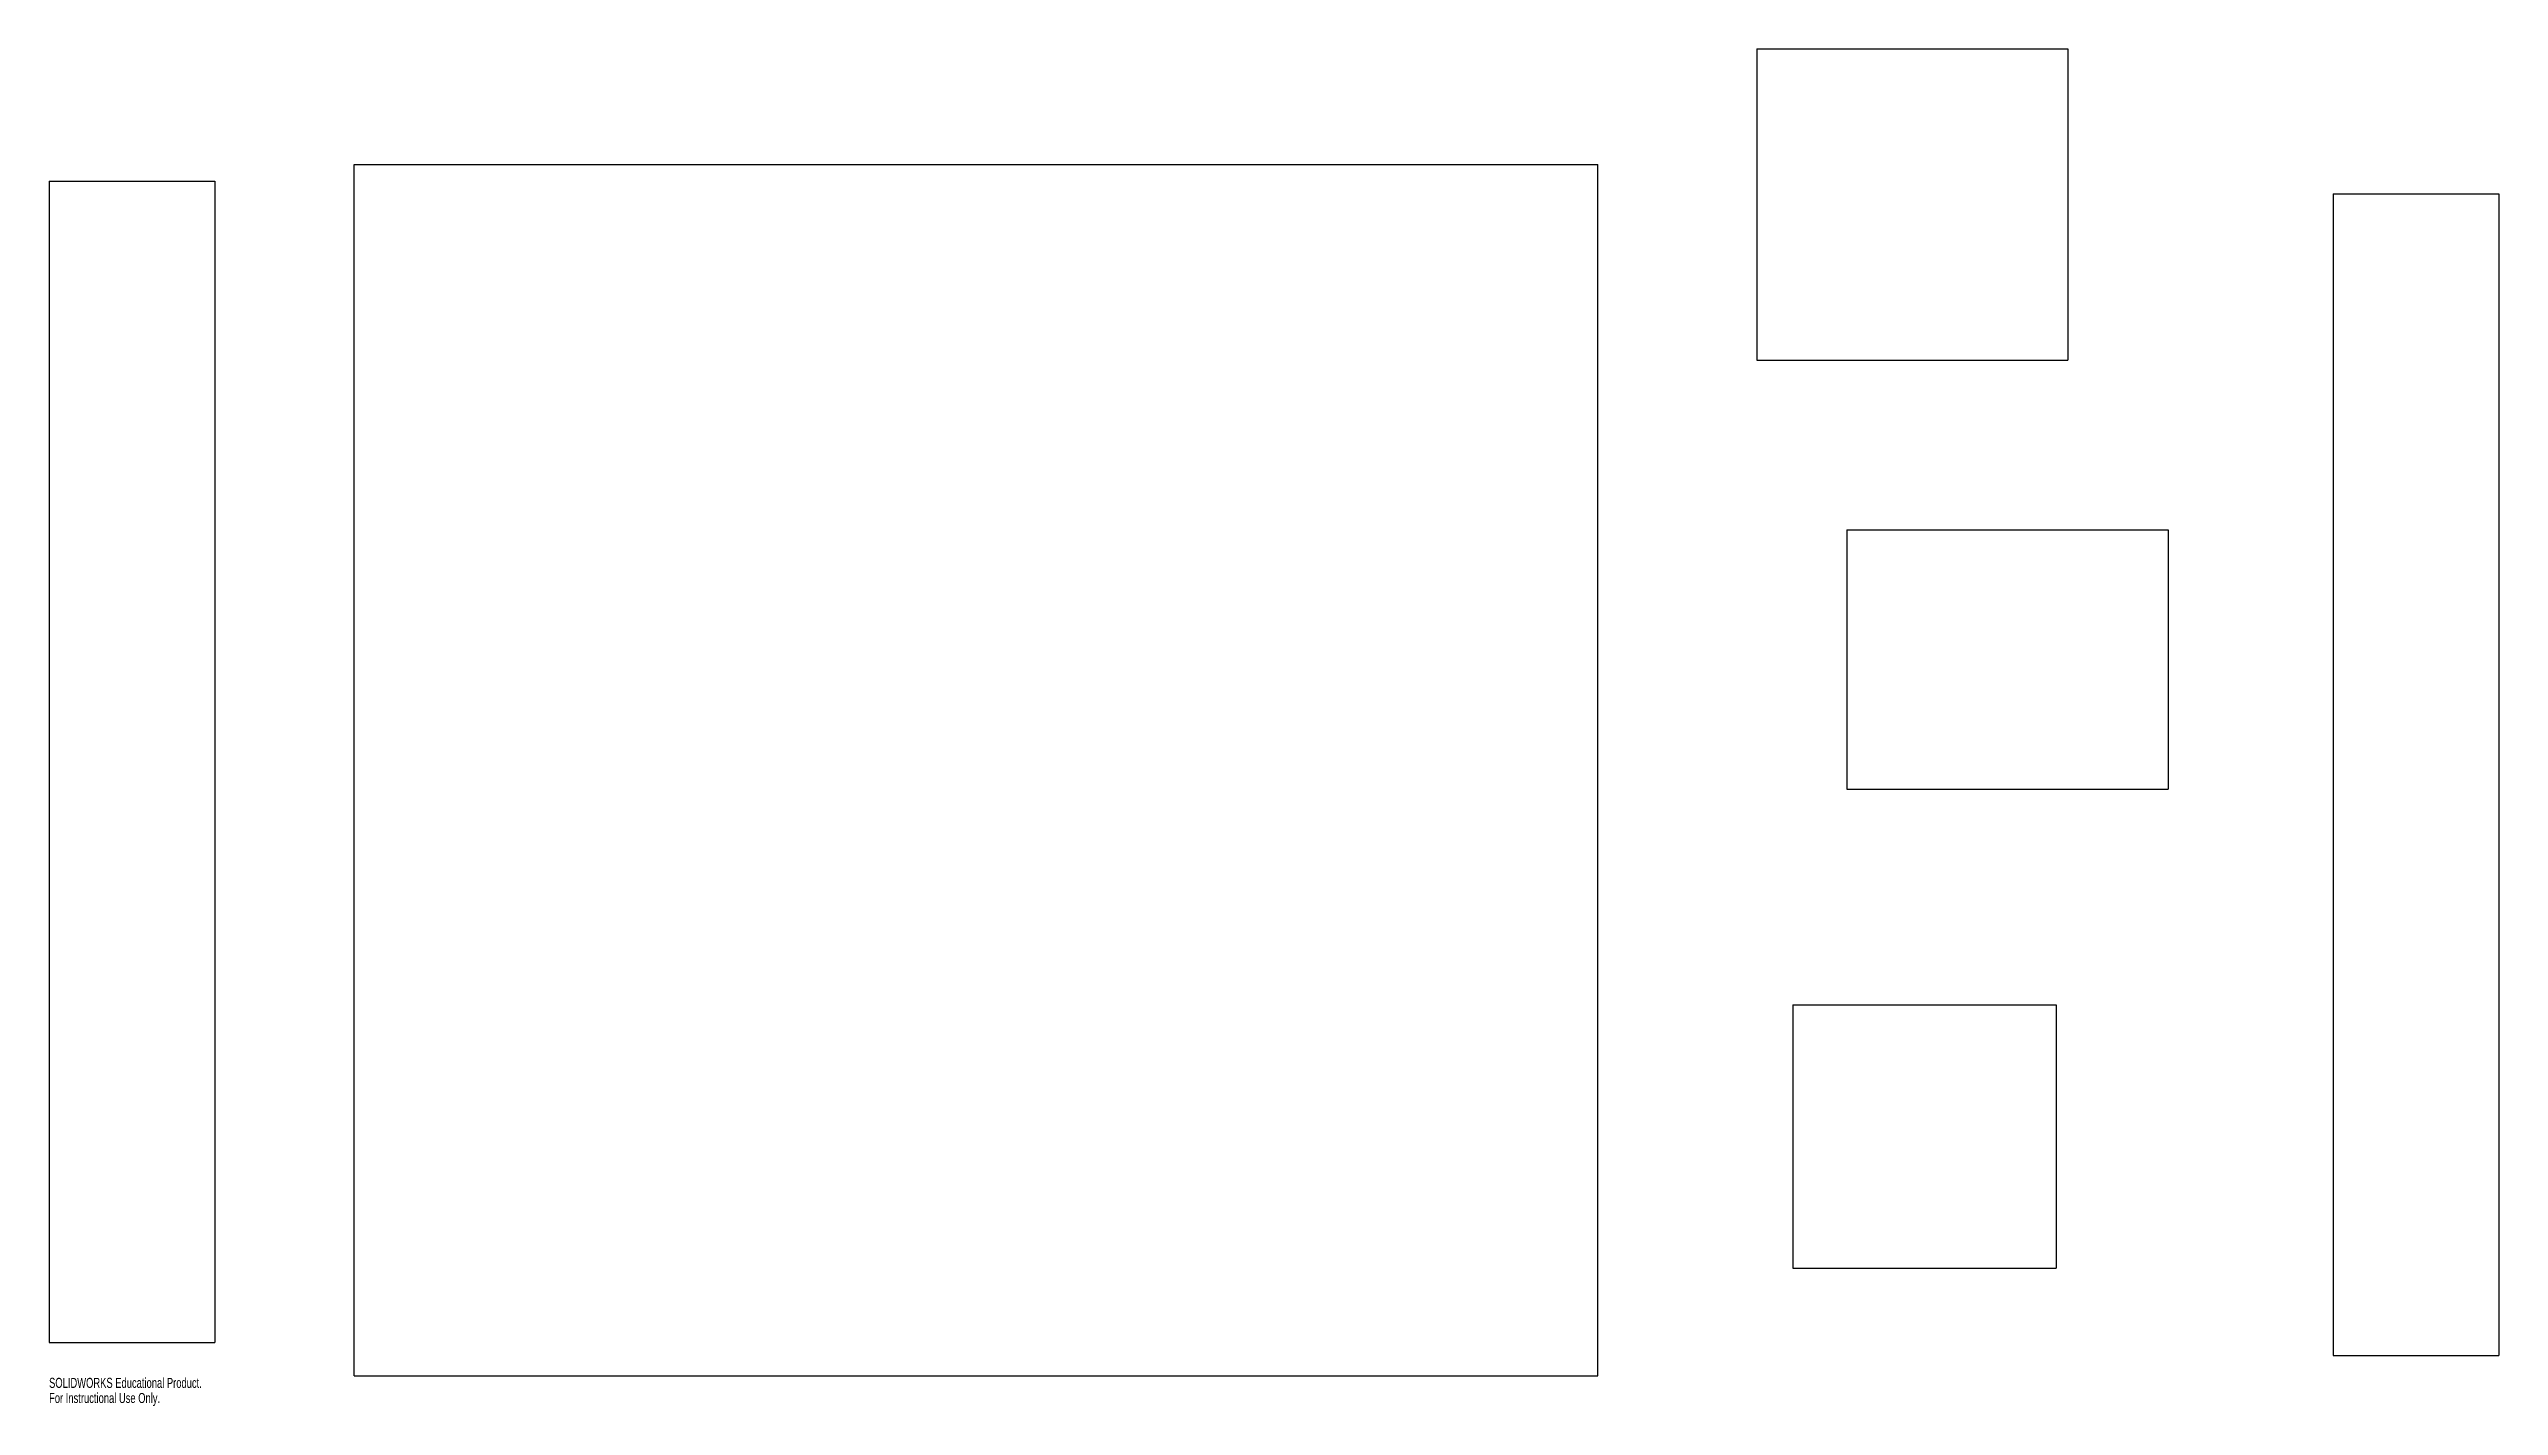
# Model space of a CAD drawing. Header units: millimetres. Extents: x -147 to 1035, y -15 to 640.
import ezdxf

# ---------------------------------------------------------------- set-up
doc = ezdxf.new("R2010")
doc.units = ezdxf.units.MM
doc.styles.add('SLDTEXTSTYLE0', font='TXT', dxfattribs={"width": 0.7})

msp = doc.modelspace()

# ---------------------------------------------------------------- linework, layer by layer
at = {"color": 7, "linetype": 'Continuous'}
for p, q in [((676.6, 639.7), (826.6, 639.7)), ((676.6, 639.7), (676.6, 489.7)), ((826.6, 639.7), (826.6, 489.7)), ((0, 0), (0, 584)), ((0, 584), (600, 584)), ((600, 0), (600, 584)), ((-147.2, 576), (-67.2, 576)), ((-147.2, 576), (-147.2, 16)), ((-67.2, 576), (-67.2, 16)), ((954.6, 569.8), (1034.6, 569.8)), ((954.6, 569.8), (954.6, 9.8)), ((1034.6, 569.8), (1034.6, 9.8)), ((676.6, 489.7), (826.6, 489.7)), ((720, 407.8), (875, 407.8)), ((720, 407.8), (720, 282.8)), ((875, 407.8), (875, 282.8)), ((720, 282.8), (875, 282.8)), ((694, 178.9), (821, 178.9)), ((694, 178.9), (694, 51.9)), ((821, 178.9), (821, 51.9)), ((694, 51.9), (821, 51.9)), ((-147.2, 16), (-67.2, 16)), ((0, 0), (600, 0)), ((954.6, 9.8), (1034.6, 9.8))]:
    msp.add_line(p, q, dxfattribs=at)

# ---------------------------------------------------------------- texts
at = {"color": 7, "linetype": 'Continuous', "char_height": 4.834, "attachment_point": 1, "style": 'SLDTEXTSTYLE0'}
for s, insert in [('SOLIDWORKS Educational Product.', (-147.2, -1)), ('For Instructional Use Only.', (-147.2, -8.3))]:
    msp.add_mtext(s, dxfattribs=dict(at, insert=insert))

doc.saveas('drawing.dxf')
